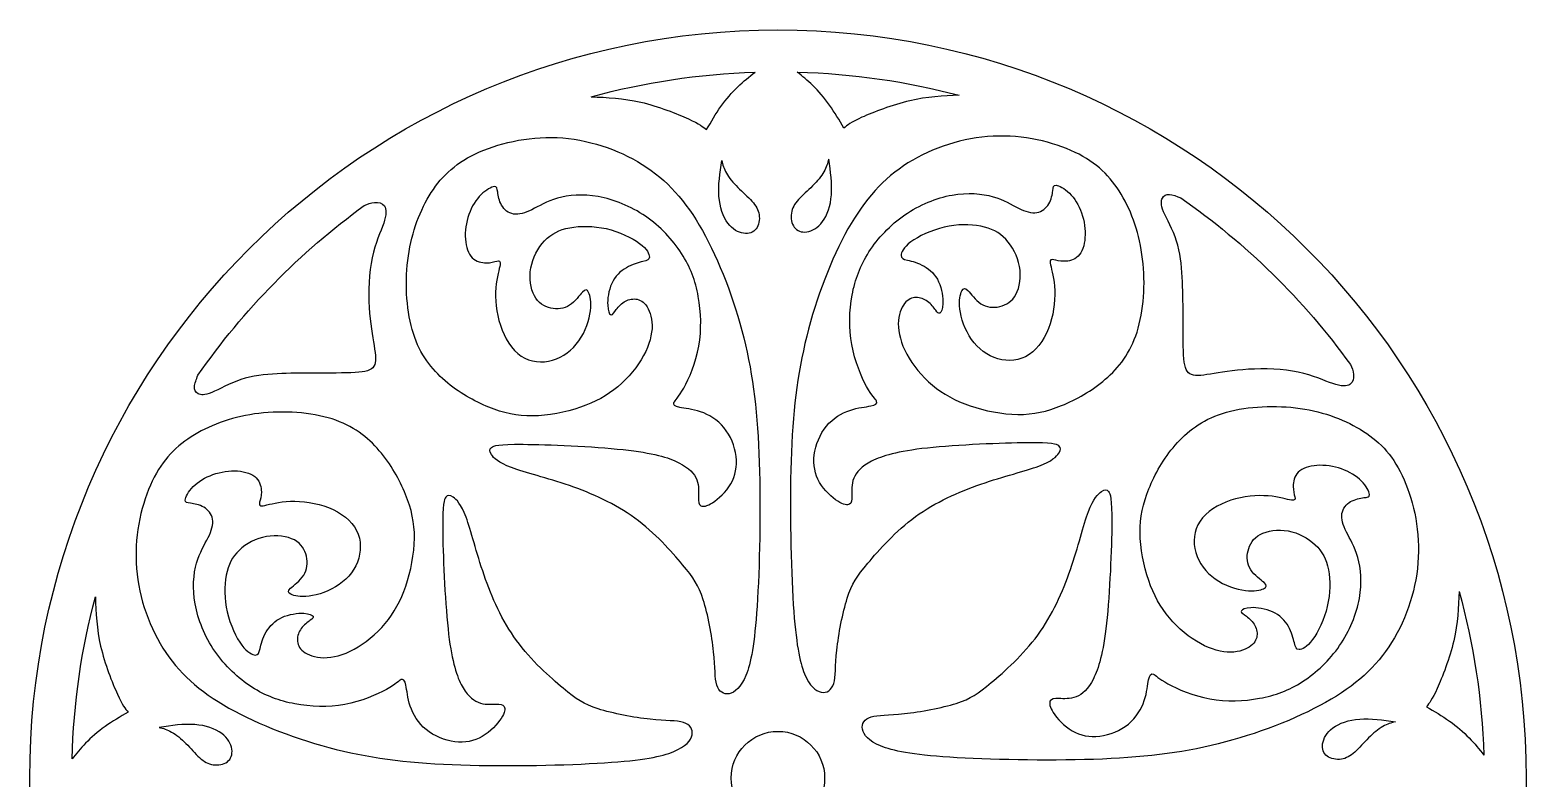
# Model space of a CAD drawing. Extents: x -53 to 59, y -75 to 56.
# Drawn here: x -53.4 to 59.3, y 0 to 56.4 of the extents above; entities that cross this region are included whole.
import ezdxf

# ---------------------------------------------------------------- set-up
doc = ezdxf.new("R2010")
doc.units = 0
doc.header["$MEASUREMENT"] = 0
doc.layers.add('LAYER_1', color=7, linetype='CONTINUOUS')

msp = doc.modelspace()

# ---------------------------------------------------------------- linework, layer by layer
at = {"layer": 'LAYER_1'}
for major_axis in [(0, 56.38), (0, 3.52)]:
    msp.add_ellipse((2.94, 0), major_axis=major_axis, ratio=1, dxfattribs=at)
for points in [[(-11.13, 51.34), (-7.18, 52.42), (-3.04, 53.05), (1.22, 53.19)], [(4.39, 53.2), (8.6, 53.09), (12.68, 52.48), (16.59, 51.45)], [(-40.77, 30.35), (-37.34, 35.29), (-33.09, 39.61), (-28.23, 43.14)], [(33.3, 43.72), (38.23, 40.29), (42.56, 36.04), (46.08, 31.17)], [(-50.25, 1.44), (-50.14, 5.65), (-49.54, 9.74), (-48.5, 13.65)], [(54.28, 14.07), (55.36, 10.12), (56, 5.99), (56.13, 1.73)]]:
    msp.add_open_spline(points, degree=3, dxfattribs=at)
for points, knots in [([(-11.13, 51.34), (-9.92, 51.29), (-8.72, 51.23), (-7.4, 50.93), (-7.4, 50.93), (-6.08, 50.62), (-4.65, 50.06), (-3.8, 49.67), (-3.8, 49.67), (-2.96, 49.29), (-2.7, 49.07), (-2.44, 48.86), (-2.44, 48.86), (-2.09, 49.46), (-1.75, 50.05), (-1.36, 50.6), (-1.36, 50.6), (-0.96, 51.15), (-0.52, 51.66), (-0.09, 52.08), (-0.09, 52.08), (0.35, 52.51), (0.78, 52.85), (1.22, 53.19)], [0, 0, 0, 0, 0.142857, 0.142857, 0.142857, 0.142857, 0.285714, 0.285714, 0.285714, 0.285714, 0.428571, 0.428571, 0.428571, 0.428571, 0.571429, 0.571429, 0.571429, 0.571429, 0.714286, 0.714286, 0.714286, 0.714286, 1, 1, 1, 1]), ([(16.59, 51.45), (15.39, 51.4), (14.19, 51.35), (12.87, 51.04), (12.87, 51.04), (11.55, 50.73), (10.12, 50.17), (9.27, 49.79), (9.27, 49.79), (8.42, 49.4), (8.17, 49.19), (7.91, 48.98), (7.91, 48.98), (7.56, 49.57), (7.22, 50.16), (6.82, 50.71), (6.82, 50.71), (6.43, 51.26), (5.99, 51.77), (5.58, 52.18), (5.58, 52.18), (5.16, 52.59), (4.78, 52.89), (4.39, 53.2)], [0, 0, 0, 0, 0.142857, 0.142857, 0.142857, 0.142857, 0.285714, 0.285714, 0.285714, 0.285714, 0.428571, 0.428571, 0.428571, 0.428571, 0.571429, 0.571429, 0.571429, 0.571429, 0.714286, 0.714286, 0.714286, 0.714286, 1, 1, 1, 1]), ([(1.37, 12.96), (1.56, 15.84), (1.65, 20.17), (1.53, 23.78), (1.53, 23.78), (1.42, 27.39), (1.09, 30.27), (0.36, 33.18), (0.36, 33.18), (-0.36, 36.08), (-1.49, 39.01), (-2.75, 41.26), (-2.75, 41.26), (-4.02, 43.51), (-5.43, 45.08), (-7.28, 46.24), (-7.28, 46.24), (-9.13, 47.4), (-11.42, 48.15), (-13.7, 48.26), (-13.7, 48.26), (-15.97, 48.36), (-18.22, 47.82), (-19.86, 47.04), (-19.86, 47.04), (-21.5, 46.25), (-22.53, 45.22), (-23.34, 43.87), (-23.34, 43.87), (-24.15, 42.53), (-24.73, 40.86), (-24.95, 39), (-24.95, 39), (-25.18, 37.14), (-25.04, 35.08), (-24.53, 33.49), (-24.53, 33.49), (-24.03, 31.91), (-23.16, 30.81), (-22.14, 29.93), (-22.14, 29.93), (-21.12, 29.05), (-19.95, 28.4), (-18.85, 27.95), (-18.85, 27.95), (-17.75, 27.51), (-16.72, 27.27), (-15.55, 27.29), (-15.55, 27.29), (-14.38, 27.3), (-13.06, 27.55), (-11.95, 27.94), (-11.95, 27.94), (-10.84, 28.32), (-9.92, 28.82), (-9.12, 29.49), (-9.12, 29.49), (-8.32, 30.17), (-7.63, 31.01), (-7.18, 31.83), (-7.18, 31.83), (-6.74, 32.65), (-6.54, 33.45), (-6.54, 34.12), (-6.54, 34.12), (-6.55, 34.78), (-6.76, 35.32), (-7.02, 35.65), (-7.02, 35.65), (-7.28, 35.98), (-7.58, 36.1), (-7.89, 36.1), (-7.89, 36.1), (-8.19, 36.11), (-8.49, 36), (-8.75, 35.81), (-8.75, 35.81), (-9.01, 35.61), (-9.22, 35.33), (-9.36, 35.15), (-9.36, 35.15), (-9.5, 34.96), (-9.57, 34.86), (-9.67, 34.92), (-9.67, 34.92), (-9.76, 34.98), (-9.88, 35.19), (-9.89, 35.63), (-9.89, 35.63), (-9.91, 36.07), (-9.83, 36.74), (-9.58, 37.27), (-9.58, 37.27), (-9.34, 37.81), (-8.93, 38.2), (-8.48, 38.46), (-8.48, 38.46), (-8.04, 38.72), (-7.56, 38.84), (-7.24, 38.92), (-7.24, 38.92), (-6.91, 39), (-6.75, 39.05), (-6.75, 39.26), (-6.75, 39.26), (-6.75, 39.48), (-6.91, 39.87), (-7.48, 40.29), (-7.48, 40.29), (-8.05, 40.71), (-9.02, 41.17), (-10, 41.4), (-10, 41.4), (-10.98, 41.62), (-11.96, 41.62), (-12.75, 41.47), (-12.75, 41.47), (-13.54, 41.32), (-14.14, 41.02), (-14.64, 40.49), (-14.64, 40.49), (-15.14, 39.96), (-15.54, 39.21), (-15.68, 38.44), (-15.68, 38.44), (-15.82, 37.67), (-15.7, 36.87), (-15.41, 36.34), (-15.41, 36.34), (-15.13, 35.8), (-14.67, 35.53), (-14.18, 35.42), (-14.18, 35.42), (-13.7, 35.31), (-13.18, 35.36), (-12.76, 35.63), (-12.76, 35.63), (-12.34, 35.9), (-12.01, 36.39), (-11.79, 36.62), (-11.79, 36.62), (-11.56, 36.86), (-11.45, 36.83), (-11.33, 36.59), (-11.33, 36.59), (-11.21, 36.35), (-11.1, 35.9), (-11.18, 35.22), (-11.18, 35.22), (-11.27, 34.55), (-11.56, 33.66), (-12.06, 32.95), (-12.06, 32.95), (-12.56, 32.24), (-13.26, 31.71), (-14.05, 31.49), (-14.05, 31.49), (-14.83, 31.26), (-15.7, 31.33), (-16.41, 31.8), (-16.41, 31.8), (-17.12, 32.28), (-17.67, 33.15), (-17.98, 34.12), (-17.98, 34.12), (-18.3, 35.08), (-18.38, 36.12), (-18.32, 36.94), (-18.32, 36.94), (-18.25, 37.77), (-18.04, 38.38), (-18, 38.68), (-18, 38.68), (-17.95, 38.99), (-18.07, 38.99), (-18.25, 38.95), (-18.25, 38.95), (-18.44, 38.91), (-18.7, 38.82), (-19.04, 38.82), (-19.04, 38.82), (-19.38, 38.82), (-19.8, 38.91), (-20.1, 39.21), (-20.1, 39.21), (-20.4, 39.5), (-20.57, 40.02), (-20.61, 40.61), (-20.61, 40.61), (-20.66, 41.2), (-20.56, 41.87), (-20.35, 42.47), (-20.35, 42.47), (-20.14, 43.07), (-19.81, 43.59), (-19.44, 43.96), (-19.44, 43.96), (-19.06, 44.33), (-18.64, 44.54), (-18.43, 44.57), (-18.43, 44.57), (-18.22, 44.59), (-18.22, 44.42), (-18.18, 44.15), (-18.18, 44.15), (-18.15, 43.87), (-18.08, 43.49), (-17.88, 43.16), (-17.88, 43.16), (-17.69, 42.83), (-17.37, 42.56), (-16.98, 42.5), (-16.98, 42.5), (-16.59, 42.43), (-16.12, 42.57), (-15.6, 42.83), (-15.6, 42.83), (-15.08, 43.09), (-14.5, 43.46), (-13.68, 43.7), (-13.68, 43.7), (-12.85, 43.93), (-11.77, 44.03), (-10.6, 43.82), (-10.6, 43.82), (-9.42, 43.6), (-8.14, 43.09), (-7.04, 42.33), (-7.04, 42.33), (-5.93, 41.57), (-4.99, 40.56), (-4.33, 39.53), (-4.33, 39.53), (-3.67, 38.51), (-3.28, 37.47), (-3.06, 36.29), (-3.06, 36.29), (-2.85, 35.11), (-2.8, 33.8), (-3.03, 32.55), (-3.03, 32.55), (-3.26, 31.29), (-3.76, 30.1), (-4.15, 29.39), (-4.15, 29.39), (-4.55, 28.68), (-4.83, 28.46), (-4.9, 28.29), (-4.9, 28.29), (-4.97, 28.12), (-4.83, 28), (-4.46, 27.92), (-4.46, 27.92), (-4.1, 27.85), (-3.52, 27.81), (-2.89, 27.6), (-2.89, 27.6), (-2.27, 27.39), (-1.62, 27), (-1.13, 26.41), (-1.13, 26.41), (-0.63, 25.81), (-0.31, 25), (-0.21, 24.24), (-0.21, 24.24), (-0.12, 23.49), (-0.26, 22.79), (-0.62, 22.17), (-0.62, 22.17), (-0.97, 21.56), (-1.55, 21.03), (-1.98, 20.75), (-1.98, 20.75), (-2.41, 20.47), (-2.71, 20.43), (-2.87, 20.52), (-2.87, 20.52), (-3.02, 20.61), (-3.05, 20.82), (-3.04, 21.17), (-3.04, 21.17), (-3.04, 21.52), (-3, 22.01), (-3.18, 22.48), (-3.18, 22.48), (-3.36, 22.94), (-3.76, 23.37), (-4.53, 23.76), (-4.53, 23.76), (-5.31, 24.16), (-6.46, 24.51), (-8.73, 24.75), (-8.73, 24.75), (-11, 25), (-14.4, 25.14), (-16.27, 25.15), (-16.27, 25.15), (-18.14, 25.16), (-18.48, 25.05), (-18.65, 24.91), (-18.65, 24.91), (-18.82, 24.78), (-18.82, 24.63), (-18.65, 24.37), (-18.65, 24.37), (-18.48, 24.12), (-18.14, 23.77), (-17.13, 23.4), (-17.13, 23.4), (-16.13, 23.02), (-14.47, 22.62), (-12.77, 22.04), (-12.77, 22.04), (-11.07, 21.45), (-9.34, 20.68), (-7.84, 19.58), (-7.84, 19.58), (-6.34, 18.49), (-5.07, 17.07), (-4.25, 16.08), (-4.25, 16.08), (-3.42, 15.09), (-3.04, 14.53), (-2.69, 13.44), (-2.69, 13.44), (-2.34, 12.35), (-2.04, 10.73), (-1.91, 9.52), (-1.91, 9.52), (-1.78, 8.32), (-1.83, 7.52), (-1.67, 7.01), (-1.67, 7.01), (-1.51, 6.5), (-1.15, 6.28), (-0.73, 6.36), (-0.73, 6.36), (-0.32, 6.44), (0.15, 6.83), (0.53, 7.74), (0.53, 7.74), (0.9, 8.65), (1.18, 10.08), (1.37, 12.96)], [0, 0, 0, 0, 0.011494, 0.011494, 0.011494, 0.011494, 0.022989, 0.022989, 0.022989, 0.022989, 0.034483, 0.034483, 0.034483, 0.034483, 0.045977, 0.045977, 0.045977, 0.045977, 0.057471, 0.057471, 0.057471, 0.057471, 0.068966, 0.068966, 0.068966, 0.068966, 0.08046, 0.08046, 0.08046, 0.08046, 0.091954, 0.091954, 0.091954, 0.091954, 0.103448, 0.103448, 0.103448, 0.103448, 0.114943, 0.114943, 0.114943, 0.114943, 0.126437, 0.126437, 0.126437, 0.126437, 0.137931, 0.137931, 0.137931, 0.137931, 0.149425, 0.149425, 0.149425, 0.149425, 0.16092, 0.16092, 0.16092, 0.16092, 0.172414, 0.172414, 0.172414, 0.172414, 0.183908, 0.183908, 0.183908, 0.183908, 0.195402, 0.195402, 0.195402, 0.195402, 0.206897, 0.206897, 0.206897, 0.206897, 0.218391, 0.218391, 0.218391, 0.218391, 0.229885, 0.229885, 0.229885, 0.229885, 0.241379, 0.241379, 0.241379, 0.241379, 0.252874, 0.252874, 0.252874, 0.252874, 0.264368, 0.264368, 0.264368, 0.264368, 0.275862, 0.275862, 0.275862, 0.275862, 0.287356, 0.287356, 0.287356, 0.287356, 0.298851, 0.298851, 0.298851, 0.298851, 0.310345, 0.310345, 0.310345, 0.310345, 0.321839, 0.321839, 0.321839, 0.321839, 0.333333, 0.333333, 0.333333, 0.333333, 0.344828, 0.344828, 0.344828, 0.344828, 0.356322, 0.356322, 0.356322, 0.356322, 0.367816, 0.367816, 0.367816, 0.367816, 0.37931, 0.37931, 0.37931, 0.37931, 0.390805, 0.390805, 0.390805, 0.390805, 0.402299, 0.402299, 0.402299, 0.402299, 0.413793, 0.413793, 0.413793, 0.413793, 0.425287, 0.425287, 0.425287, 0.425287, 0.436782, 0.436782, 0.436782, 0.436782, 0.448276, 0.448276, 0.448276, 0.448276, 0.45977, 0.45977, 0.45977, 0.45977, 0.471264, 0.471264, 0.471264, 0.471264, 0.482759, 0.482759, 0.482759, 0.482759, 0.494253, 0.494253, 0.494253, 0.494253, 0.505747, 0.505747, 0.505747, 0.505747, 0.517241, 0.517241, 0.517241, 0.517241, 0.528736, 0.528736, 0.528736, 0.528736, 0.54023, 0.54023, 0.54023, 0.54023, 0.551724, 0.551724, 0.551724, 0.551724, 0.563218, 0.563218, 0.563218, 0.563218, 0.574713, 0.574713, 0.574713, 0.574713, 0.586207, 0.586207, 0.586207, 0.586207, 0.597701, 0.597701, 0.597701, 0.597701, 0.609195, 0.609195, 0.609195, 0.609195, 0.62069, 0.62069, 0.62069, 0.62069, 0.632184, 0.632184, 0.632184, 0.632184, 0.643678, 0.643678, 0.643678, 0.643678, 0.655172, 0.655172, 0.655172, 0.655172, 0.666667, 0.666667, 0.666667, 0.666667, 0.678161, 0.678161, 0.678161, 0.678161, 0.689655, 0.689655, 0.689655, 0.689655, 0.701149, 0.701149, 0.701149, 0.701149, 0.712644, 0.712644, 0.712644, 0.712644, 0.724138, 0.724138, 0.724138, 0.724138, 0.735632, 0.735632, 0.735632, 0.735632, 0.747126, 0.747126, 0.747126, 0.747126, 0.758621, 0.758621, 0.758621, 0.758621, 0.770115, 0.770115, 0.770115, 0.770115, 0.781609, 0.781609, 0.781609, 0.781609, 0.793103, 0.793103, 0.793103, 0.793103, 0.804598, 0.804598, 0.804598, 0.804598, 0.816092, 0.816092, 0.816092, 0.816092, 0.827586, 0.827586, 0.827586, 0.827586, 0.83908, 0.83908, 0.83908, 0.83908, 0.850575, 0.850575, 0.850575, 0.850575, 0.862069, 0.862069, 0.862069, 0.862069, 0.873563, 0.873563, 0.873563, 0.873563, 0.885057, 0.885057, 0.885057, 0.885057, 0.896552, 0.896552, 0.896552, 0.896552, 0.908046, 0.908046, 0.908046, 0.908046, 0.91954, 0.91954, 0.91954, 0.91954, 0.931034, 0.931034, 0.931034, 0.931034, 0.942529, 0.942529, 0.942529, 0.942529, 0.954023, 0.954023, 0.954023, 0.954023, 0.965517, 0.965517, 0.965517, 0.965517, 0.977011, 0.977011, 0.977011, 0.977011, 1, 1, 1, 1]), ([(4.1, 13.07), (3.91, 15.95), (3.82, 20.29), (3.93, 23.9), (3.93, 23.9), (4.05, 27.5), (4.38, 30.39), (5.11, 33.29), (5.11, 33.29), (5.83, 36.2), (6.96, 39.13), (8.22, 41.38), (8.22, 41.38), (9.49, 43.62), (10.89, 45.19), (12.74, 46.35), (12.74, 46.35), (14.6, 47.51), (16.89, 48.26), (19.16, 48.37), (19.16, 48.37), (21.44, 48.47), (23.69, 47.94), (25.33, 47.15), (25.33, 47.15), (26.97, 46.37), (28, 45.33), (28.81, 43.99), (28.81, 43.99), (29.62, 42.64), (30.2, 40.98), (30.42, 39.11), (30.42, 39.11), (30.65, 37.25), (30.51, 35.19), (30, 33.61), (30, 33.61), (29.5, 32.03), (28.63, 30.92), (27.61, 30.05), (27.61, 30.05), (26.59, 29.17), (25.42, 28.51), (24.32, 28.07), (24.32, 28.07), (23.22, 27.62), (22.19, 27.39), (21.02, 27.4), (21.02, 27.4), (19.84, 27.41), (18.53, 27.67), (17.42, 28.05), (17.42, 28.05), (16.31, 28.43), (15.39, 28.93), (14.59, 29.61), (14.59, 29.61), (13.79, 30.28), (13.1, 31.12), (12.65, 31.94), (12.65, 31.94), (12.21, 32.76), (12.01, 33.56), (12.01, 34.23), (12.01, 34.23), (12.02, 34.9), (12.23, 35.44), (12.49, 35.76), (12.49, 35.76), (12.74, 36.09), (13.05, 36.21), (13.35, 36.21), (13.35, 36.21), (13.66, 36.22), (13.96, 36.11), (14.22, 35.92), (14.22, 35.92), (14.48, 35.73), (14.69, 35.45), (14.83, 35.26), (14.83, 35.26), (14.97, 35.07), (15.04, 34.98), (15.13, 35.04), (15.13, 35.04), (15.23, 35.1), (15.35, 35.31), (15.36, 35.75), (15.36, 35.75), (15.38, 36.18), (15.3, 36.85), (15.05, 37.39), (15.05, 37.39), (14.81, 37.92), (14.4, 38.32), (13.95, 38.57), (13.95, 38.57), (13.51, 38.83), (13.03, 38.95), (12.7, 39.03), (12.7, 39.03), (12.38, 39.11), (12.22, 39.16), (12.22, 39.38), (12.22, 39.38), (12.22, 39.59), (12.38, 39.98), (12.95, 40.4), (12.95, 40.4), (13.52, 40.82), (14.49, 41.28), (15.47, 41.51), (15.47, 41.51), (16.45, 41.74), (17.43, 41.74), (18.22, 41.59), (18.22, 41.59), (19.01, 41.43), (19.61, 41.13), (20.11, 40.6), (20.11, 40.6), (20.61, 40.07), (21, 39.32), (21.14, 38.55), (21.14, 38.55), (21.29, 37.78), (21.17, 36.98), (20.88, 36.45), (20.88, 36.45), (20.59, 35.92), (20.14, 35.65), (19.65, 35.53), (19.65, 35.53), (19.17, 35.42), (18.65, 35.47), (18.23, 35.74), (18.23, 35.74), (17.81, 36.01), (17.48, 36.5), (17.26, 36.74), (17.26, 36.74), (17.03, 36.97), (16.92, 36.95), (16.8, 36.71), (16.8, 36.71), (16.68, 36.47), (16.56, 36.01), (16.65, 35.34), (16.65, 35.34), (16.74, 34.66), (17.03, 33.77), (17.53, 33.06), (17.53, 33.06), (18.03, 32.35), (18.73, 31.83), (19.52, 31.6), (19.52, 31.6), (20.3, 31.37), (21.17, 31.44), (21.88, 31.91), (21.88, 31.91), (22.59, 32.39), (23.14, 33.27), (23.45, 34.23), (23.45, 34.23), (23.77, 35.19), (23.85, 36.23), (23.79, 37.06), (23.79, 37.06), (23.72, 37.88), (23.51, 38.49), (23.46, 38.8), (23.46, 38.8), (23.42, 39.1), (23.53, 39.1), (23.72, 39.06), (23.72, 39.06), (23.91, 39.02), (24.17, 38.94), (24.51, 38.94), (24.51, 38.94), (24.85, 38.94), (25.27, 39.02), (25.57, 39.32), (25.57, 39.32), (25.87, 39.62), (26.04, 40.13), (26.08, 40.72), (26.08, 40.72), (26.12, 41.32), (26.03, 41.98), (25.82, 42.58), (25.82, 42.58), (25.61, 43.18), (25.28, 43.71), (24.91, 44.08), (24.91, 44.08), (24.53, 44.44), (24.11, 44.66), (23.9, 44.68), (23.9, 44.68), (23.69, 44.7), (23.69, 44.54), (23.65, 44.26), (23.65, 44.26), (23.62, 43.99), (23.55, 43.6), (23.35, 43.27), (23.35, 43.27), (23.16, 42.94), (22.84, 42.68), (22.45, 42.61), (22.45, 42.61), (22.06, 42.55), (21.59, 42.69), (21.07, 42.94), (21.07, 42.94), (20.55, 43.2), (19.97, 43.58), (19.15, 43.81), (19.15, 43.81), (18.32, 44.05), (17.24, 44.14), (16.07, 43.93), (16.07, 43.93), (14.89, 43.72), (13.61, 43.2), (12.5, 42.44), (12.5, 42.44), (11.4, 41.68), (10.46, 40.67), (9.8, 39.65), (9.8, 39.65), (9.14, 38.62), (8.75, 37.58), (8.53, 36.4), (8.53, 36.4), (8.32, 35.22), (8.27, 33.91), (8.5, 32.66), (8.5, 32.66), (8.73, 31.41), (9.23, 30.21), (9.62, 29.5), (9.62, 29.5), (10.02, 28.79), (10.3, 28.57), (10.37, 28.4), (10.37, 28.4), (10.44, 28.23), (10.3, 28.11), (9.93, 28.04), (9.93, 28.04), (9.57, 27.96), (8.98, 27.93), (8.36, 27.71), (8.36, 27.71), (7.74, 27.5), (7.09, 27.12), (6.59, 26.52), (6.59, 26.52), (6.1, 25.92), (5.77, 25.11), (5.68, 24.36), (5.68, 24.36), (5.59, 23.6), (5.73, 22.9), (6.08, 22.28), (6.08, 22.28), (6.44, 21.67), (7.02, 21.14), (7.45, 20.86), (7.45, 20.86), (7.88, 20.58), (8.18, 20.54), (8.33, 20.63), (8.33, 20.63), (8.49, 20.72), (8.52, 20.93), (8.51, 21.28), (8.51, 21.28), (8.5, 21.63), (8.47, 22.13), (8.65, 22.59), (8.65, 22.59), (8.83, 23.05), (9.23, 23.49), (10, 23.88), (10, 23.88), (10.78, 24.27), (11.92, 24.62), (14.2, 24.87), (14.2, 24.87), (16.47, 25.11), (19.87, 25.25), (21.74, 25.27), (21.74, 25.27), (23.6, 25.28), (23.94, 25.16), (24.11, 25.03), (24.11, 25.03), (24.28, 24.89), (24.28, 24.74), (24.11, 24.49), (24.11, 24.49), (23.94, 24.24), (23.6, 23.88), (22.6, 23.51), (22.6, 23.51), (21.6, 23.13), (19.94, 22.74), (18.24, 22.15), (18.24, 22.15), (16.54, 21.56), (14.81, 20.79), (13.31, 19.7), (13.31, 19.7), (11.81, 18.6), (10.54, 17.18), (9.72, 16.19), (9.72, 16.19), (8.89, 15.2), (8.5, 14.64), (8.16, 13.55), (8.16, 13.55), (7.81, 12.46), (7.51, 10.84), (7.38, 9.64), (7.38, 9.64), (7.25, 8.43), (7.3, 7.63), (7.14, 7.12), (7.14, 7.12), (6.98, 6.62), (6.62, 6.39), (6.2, 6.47), (6.2, 6.47), (5.79, 6.56), (5.32, 6.94), (4.94, 7.85), (4.94, 7.85), (4.57, 8.76), (4.29, 10.19), (4.1, 13.07)], [0, 0, 0, 0, 0.011494, 0.011494, 0.011494, 0.011494, 0.022989, 0.022989, 0.022989, 0.022989, 0.034483, 0.034483, 0.034483, 0.034483, 0.045977, 0.045977, 0.045977, 0.045977, 0.057471, 0.057471, 0.057471, 0.057471, 0.068966, 0.068966, 0.068966, 0.068966, 0.08046, 0.08046, 0.08046, 0.08046, 0.091954, 0.091954, 0.091954, 0.091954, 0.103448, 0.103448, 0.103448, 0.103448, 0.114943, 0.114943, 0.114943, 0.114943, 0.126437, 0.126437, 0.126437, 0.126437, 0.137931, 0.137931, 0.137931, 0.137931, 0.149425, 0.149425, 0.149425, 0.149425, 0.16092, 0.16092, 0.16092, 0.16092, 0.172414, 0.172414, 0.172414, 0.172414, 0.183908, 0.183908, 0.183908, 0.183908, 0.195402, 0.195402, 0.195402, 0.195402, 0.206897, 0.206897, 0.206897, 0.206897, 0.218391, 0.218391, 0.218391, 0.218391, 0.229885, 0.229885, 0.229885, 0.229885, 0.241379, 0.241379, 0.241379, 0.241379, 0.252874, 0.252874, 0.252874, 0.252874, 0.264368, 0.264368, 0.264368, 0.264368, 0.275862, 0.275862, 0.275862, 0.275862, 0.287356, 0.287356, 0.287356, 0.287356, 0.298851, 0.298851, 0.298851, 0.298851, 0.310345, 0.310345, 0.310345, 0.310345, 0.321839, 0.321839, 0.321839, 0.321839, 0.333333, 0.333333, 0.333333, 0.333333, 0.344828, 0.344828, 0.344828, 0.344828, 0.356322, 0.356322, 0.356322, 0.356322, 0.367816, 0.367816, 0.367816, 0.367816, 0.37931, 0.37931, 0.37931, 0.37931, 0.390805, 0.390805, 0.390805, 0.390805, 0.402299, 0.402299, 0.402299, 0.402299, 0.413793, 0.413793, 0.413793, 0.413793, 0.425287, 0.425287, 0.425287, 0.425287, 0.436782, 0.436782, 0.436782, 0.436782, 0.448276, 0.448276, 0.448276, 0.448276, 0.45977, 0.45977, 0.45977, 0.45977, 0.471264, 0.471264, 0.471264, 0.471264, 0.482759, 0.482759, 0.482759, 0.482759, 0.494253, 0.494253, 0.494253, 0.494253, 0.505747, 0.505747, 0.505747, 0.505747, 0.517241, 0.517241, 0.517241, 0.517241, 0.528736, 0.528736, 0.528736, 0.528736, 0.54023, 0.54023, 0.54023, 0.54023, 0.551724, 0.551724, 0.551724, 0.551724, 0.563218, 0.563218, 0.563218, 0.563218, 0.574713, 0.574713, 0.574713, 0.574713, 0.586207, 0.586207, 0.586207, 0.586207, 0.597701, 0.597701, 0.597701, 0.597701, 0.609195, 0.609195, 0.609195, 0.609195, 0.62069, 0.62069, 0.62069, 0.62069, 0.632184, 0.632184, 0.632184, 0.632184, 0.643678, 0.643678, 0.643678, 0.643678, 0.655172, 0.655172, 0.655172, 0.655172, 0.666667, 0.666667, 0.666667, 0.666667, 0.678161, 0.678161, 0.678161, 0.678161, 0.689655, 0.689655, 0.689655, 0.689655, 0.701149, 0.701149, 0.701149, 0.701149, 0.712644, 0.712644, 0.712644, 0.712644, 0.724138, 0.724138, 0.724138, 0.724138, 0.735632, 0.735632, 0.735632, 0.735632, 0.747126, 0.747126, 0.747126, 0.747126, 0.758621, 0.758621, 0.758621, 0.758621, 0.770115, 0.770115, 0.770115, 0.770115, 0.781609, 0.781609, 0.781609, 0.781609, 0.793103, 0.793103, 0.793103, 0.793103, 0.804598, 0.804598, 0.804598, 0.804598, 0.816092, 0.816092, 0.816092, 0.816092, 0.827586, 0.827586, 0.827586, 0.827586, 0.83908, 0.83908, 0.83908, 0.83908, 0.850575, 0.850575, 0.850575, 0.850575, 0.862069, 0.862069, 0.862069, 0.862069, 0.873563, 0.873563, 0.873563, 0.873563, 0.885057, 0.885057, 0.885057, 0.885057, 0.896552, 0.896552, 0.896552, 0.896552, 0.908046, 0.908046, 0.908046, 0.908046, 0.91954, 0.91954, 0.91954, 0.91954, 0.931034, 0.931034, 0.931034, 0.931034, 0.942529, 0.942529, 0.942529, 0.942529, 0.954023, 0.954023, 0.954023, 0.954023, 0.965517, 0.965517, 0.965517, 0.965517, 0.977011, 0.977011, 0.977011, 0.977011, 1, 1, 1, 1]), ([(-1.3, 46.53), (-1.43, 45.6), (-1.57, 44.66), (-1.51, 43.84), (-1.51, 43.84), (-1.44, 43.01), (-1.19, 42.29), (-0.83, 41.81), (-0.83, 41.81), (-0.48, 41.34), (-0.04, 41.1), (0.35, 41.05), (0.35, 41.05), (0.75, 40.99), (1.09, 41.11), (1.29, 41.39), (1.29, 41.39), (1.5, 41.66), (1.58, 42.08), (1.52, 42.45), (1.52, 42.45), (1.47, 42.82), (1.28, 43.15), (0.98, 43.48), (0.98, 43.48), (0.68, 43.81), (0.27, 44.15), (-0.08, 44.51), (-0.08, 44.51), (-0.44, 44.86), (-0.75, 45.24), (-0.94, 45.58), (-0.94, 45.58), (-1.13, 45.92), (-1.22, 46.22), (-1.3, 46.53)], [0, 0, 0, 0, 0.1, 0.1, 0.1, 0.1, 0.2, 0.2, 0.2, 0.2, 0.3, 0.3, 0.3, 0.3, 0.4, 0.4, 0.4, 0.4, 0.5, 0.5, 0.5, 0.5, 0.6, 0.6, 0.6, 0.6, 0.7, 0.7, 0.7, 0.7, 0.8, 0.8, 0.8, 0.8, 1, 1, 1, 1]), ([(6.77, 46.64), (6.9, 45.71), (7.04, 44.78), (6.97, 43.95), (6.97, 43.95), (6.91, 43.13), (6.65, 42.4), (6.3, 41.93), (6.3, 41.93), (5.95, 41.45), (5.51, 41.22), (5.11, 41.16), (5.11, 41.16), (4.72, 41.1), (4.38, 41.23), (4.17, 41.5), (4.17, 41.5), (3.97, 41.77), (3.89, 42.19), (3.95, 42.57), (3.95, 42.57), (4, 42.94), (4.19, 43.26), (4.49, 43.59), (4.49, 43.59), (4.79, 43.92), (5.2, 44.26), (5.55, 44.62), (5.55, 44.62), (5.91, 44.98), (6.22, 45.35), (6.41, 45.69), (6.41, 45.69), (6.6, 46.03), (6.68, 46.34), (6.77, 46.64)], [0, 0, 0, 0, 0.1, 0.1, 0.1, 0.1, 0.2, 0.2, 0.2, 0.2, 0.3, 0.3, 0.3, 0.3, 0.4, 0.4, 0.4, 0.4, 0.5, 0.5, 0.5, 0.5, 0.6, 0.6, 0.6, 0.6, 0.7, 0.7, 0.7, 0.7, 0.8, 0.8, 0.8, 0.8, 1, 1, 1, 1]), ([(46.08, 31.17), (46.19, 30.93), (46.29, 30.69), (46.32, 30.41), (46.32, 30.41), (46.34, 30.13), (46.29, 29.81), (46.05, 29.66), (46.05, 29.66), (45.81, 29.5), (45.38, 29.51), (44.75, 29.72), (44.75, 29.72), (44.12, 29.93), (43.28, 30.36), (42.15, 30.59), (42.15, 30.59), (41.02, 30.82), (39.6, 30.87), (38.41, 30.8), (38.41, 30.8), (37.22, 30.74), (36.26, 30.55), (35.53, 30.44), (35.53, 30.44), (34.8, 30.32), (34.29, 30.27), (33.98, 30.46), (33.98, 30.46), (33.67, 30.65), (33.56, 31.08), (33.51, 31.88), (33.51, 31.88), (33.46, 32.68), (33.47, 33.83), (33.47, 34.87), (33.47, 34.87), (33.47, 35.91), (33.46, 36.82), (33.4, 37.75), (33.4, 37.75), (33.35, 38.67), (33.26, 39.61), (32.98, 40.47), (32.98, 40.47), (32.7, 41.34), (32.23, 42.13), (32, 42.67), (32, 42.67), (31.78, 43.21), (31.81, 43.51), (31.91, 43.7), (31.91, 43.7), (32.01, 43.89), (32.19, 43.99), (32.44, 43.97), (32.44, 43.97), (32.68, 43.96), (32.99, 43.84), (33.3, 43.72)], [0, 0, 0, 0, 0.0625, 0.0625, 0.0625, 0.0625, 0.125, 0.125, 0.125, 0.125, 0.1875, 0.1875, 0.1875, 0.1875, 0.25, 0.25, 0.25, 0.25, 0.3125, 0.3125, 0.3125, 0.3125, 0.375, 0.375, 0.375, 0.375, 0.4375, 0.4375, 0.4375, 0.4375, 0.5, 0.5, 0.5, 0.5, 0.5625, 0.5625, 0.5625, 0.5625, 0.625, 0.625, 0.625, 0.625, 0.6875, 0.6875, 0.6875, 0.6875, 0.75, 0.75, 0.75, 0.75, 0.8125, 0.8125, 0.8125, 0.8125, 0.875, 0.875, 0.875, 0.875, 1, 1, 1, 1]), ([(-28.23, 43.14), (-27.98, 43.24), (-27.74, 43.35), (-27.46, 43.37), (-27.46, 43.37), (-27.18, 43.4), (-26.87, 43.35), (-26.71, 43.11), (-26.71, 43.11), (-26.56, 42.87), (-26.56, 42.44), (-26.77, 41.81), (-26.77, 41.81), (-26.99, 41.17), (-27.41, 40.34), (-27.64, 39.21), (-27.64, 39.21), (-27.88, 38.07), (-27.93, 36.65), (-27.86, 35.46), (-27.86, 35.46), (-27.79, 34.27), (-27.61, 33.32), (-27.49, 32.59), (-27.49, 32.59), (-27.38, 31.85), (-27.32, 31.34), (-27.51, 31.03), (-27.51, 31.03), (-27.7, 30.72), (-28.14, 30.61), (-28.93, 30.56), (-28.93, 30.56), (-29.73, 30.51), (-30.89, 30.52), (-31.93, 30.52), (-31.93, 30.52), (-32.96, 30.52), (-33.88, 30.51), (-34.8, 30.46), (-34.8, 30.46), (-35.73, 30.41), (-36.67, 30.31), (-37.53, 30.03), (-37.53, 30.03), (-38.39, 29.75), (-39.18, 29.28), (-39.73, 29.06), (-39.73, 29.06), (-40.27, 28.84), (-40.56, 28.86), (-40.75, 28.96), (-40.75, 28.96), (-40.95, 29.07), (-41.04, 29.25), (-41.03, 29.49), (-41.03, 29.49), (-41.01, 29.74), (-40.89, 30.04), (-40.77, 30.35)], [0, 0, 0, 0, 0.0625, 0.0625, 0.0625, 0.0625, 0.125, 0.125, 0.125, 0.125, 0.1875, 0.1875, 0.1875, 0.1875, 0.25, 0.25, 0.25, 0.25, 0.3125, 0.3125, 0.3125, 0.3125, 0.375, 0.375, 0.375, 0.375, 0.4375, 0.4375, 0.4375, 0.4375, 0.5, 0.5, 0.5, 0.5, 0.5625, 0.5625, 0.5625, 0.5625, 0.625, 0.625, 0.625, 0.625, 0.6875, 0.6875, 0.6875, 0.6875, 0.75, 0.75, 0.75, 0.75, 0.8125, 0.8125, 0.8125, 0.8125, 0.875, 0.875, 0.875, 0.875, 1, 1, 1, 1]), ([(-10.13, 1.15), (-13.01, 0.97), (-17.34, 0.87), (-20.95, 0.99), (-20.95, 0.99), (-24.56, 1.11), (-27.44, 1.44), (-30.35, 2.16), (-30.35, 2.16), (-33.25, 2.89), (-36.18, 4.01), (-38.43, 5.28), (-38.43, 5.28), (-40.68, 6.54), (-42.25, 7.95), (-43.41, 9.8), (-43.41, 9.8), (-44.57, 11.65), (-45.32, 13.95), (-45.42, 16.22), (-45.42, 16.22), (-45.53, 18.49), (-44.99, 20.74), (-44.21, 22.38), (-44.21, 22.38), (-43.42, 24.02), (-42.39, 25.05), (-41.04, 25.86), (-41.04, 25.86), (-39.7, 26.67), (-38.03, 27.26), (-36.17, 27.48), (-36.17, 27.48), (-34.31, 27.7), (-32.24, 27.56), (-30.66, 27.06), (-30.66, 27.06), (-29.08, 26.55), (-27.98, 25.69), (-27.1, 24.67), (-27.1, 24.67), (-26.22, 23.65), (-25.57, 22.48), (-25.12, 21.37), (-25.12, 21.37), (-24.68, 20.27), (-24.44, 19.24), (-24.45, 18.07), (-24.45, 18.07), (-24.47, 16.9), (-24.72, 15.59), (-25.1, 14.47), (-25.1, 14.47), (-25.48, 13.36), (-25.99, 12.45), (-26.66, 11.65), (-26.66, 11.65), (-27.34, 10.84), (-28.18, 10.15), (-29, 9.71), (-29, 9.71), (-29.82, 9.26), (-30.62, 9.06), (-31.28, 9.07), (-31.28, 9.07), (-31.95, 9.07), (-32.49, 9.28), (-32.82, 9.54), (-32.82, 9.54), (-33.15, 9.8), (-33.26, 10.1), (-33.27, 10.41), (-33.27, 10.41), (-33.28, 10.71), (-33.17, 11.02), (-32.98, 11.28), (-32.98, 11.28), (-32.78, 11.53), (-32.5, 11.74), (-32.31, 11.89), (-32.31, 11.89), (-32.13, 12.03), (-32.03, 12.1), (-32.09, 12.19), (-32.09, 12.19), (-32.15, 12.28), (-32.36, 12.4), (-32.8, 12.42), (-32.8, 12.42), (-33.24, 12.44), (-33.91, 12.35), (-34.44, 12.11), (-34.44, 12.11), (-34.97, 11.86), (-35.37, 11.45), (-35.63, 11.01), (-35.63, 11.01), (-35.89, 10.56), (-36.01, 10.08), (-36.09, 9.76), (-36.09, 9.76), (-36.17, 9.44), (-36.22, 9.27), (-36.43, 9.27), (-36.43, 9.27), (-36.65, 9.27), (-37.04, 9.44), (-37.46, 10.01), (-37.46, 10.01), (-37.88, 10.57), (-38.34, 11.55), (-38.56, 12.52), (-38.56, 12.52), (-38.79, 13.5), (-38.79, 14.49), (-38.64, 15.28), (-38.64, 15.28), (-38.49, 16.07), (-38.18, 16.67), (-37.66, 17.16), (-37.66, 17.16), (-37.13, 17.66), (-36.38, 18.06), (-35.61, 18.2), (-35.61, 18.2), (-34.83, 18.34), (-34.04, 18.22), (-33.5, 17.94), (-33.5, 17.94), (-32.97, 17.65), (-32.7, 17.19), (-32.59, 16.71), (-32.59, 16.71), (-32.48, 16.22), (-32.53, 15.7), (-32.8, 15.28), (-32.8, 15.28), (-33.06, 14.86), (-33.56, 14.53), (-33.79, 14.31), (-33.79, 14.31), (-34.03, 14.09), (-34, 13.97), (-33.76, 13.85), (-33.76, 13.85), (-33.52, 13.74), (-33.06, 13.62), (-32.39, 13.71), (-32.39, 13.71), (-31.72, 13.79), (-30.83, 14.09), (-30.12, 14.59), (-30.12, 14.59), (-29.41, 15.08), (-28.88, 15.79), (-28.65, 16.57), (-28.65, 16.57), (-28.43, 17.36), (-28.5, 18.22), (-28.97, 18.93), (-28.97, 18.93), (-29.44, 19.64), (-30.32, 20.19), (-31.28, 20.51), (-31.28, 20.51), (-32.24, 20.82), (-33.29, 20.91), (-34.11, 20.84), (-34.11, 20.84), (-34.94, 20.78), (-35.55, 20.57), (-35.85, 20.52), (-35.85, 20.52), (-36.16, 20.47), (-36.16, 20.59), (-36.12, 20.78), (-36.12, 20.78), (-36.08, 20.96), (-35.99, 21.22), (-35.99, 21.56), (-35.99, 21.56), (-35.99, 21.9), (-36.08, 22.32), (-36.37, 22.62), (-36.37, 22.62), (-36.67, 22.92), (-37.19, 23.1), (-37.78, 23.14), (-37.78, 23.14), (-38.37, 23.18), (-39.04, 23.09), (-39.64, 22.87), (-39.64, 22.87), (-40.23, 22.66), (-40.76, 22.34), (-41.13, 21.96), (-41.13, 21.96), (-41.5, 21.59), (-41.71, 21.16), (-41.73, 20.95), (-41.73, 20.95), (-41.76, 20.74), (-41.59, 20.74), (-41.32, 20.71), (-41.32, 20.71), (-41.04, 20.67), (-40.66, 20.6), (-40.33, 20.41), (-40.33, 20.41), (-40, 20.22), (-39.73, 19.9), (-39.67, 19.51), (-39.67, 19.51), (-39.6, 19.11), (-39.74, 18.65), (-40, 18.12), (-40, 18.12), (-40.26, 17.6), (-40.63, 17.03), (-40.87, 16.2), (-40.87, 16.2), (-41.1, 15.38), (-41.2, 14.3), (-40.98, 13.12), (-40.98, 13.12), (-40.77, 11.94), (-40.26, 10.67), (-39.5, 9.56), (-39.5, 9.56), (-38.73, 8.45), (-37.73, 7.52), (-36.7, 6.85), (-36.7, 6.85), (-35.68, 6.19), (-34.63, 5.81), (-33.46, 5.59), (-33.46, 5.59), (-32.28, 5.37), (-30.97, 5.32), (-29.71, 5.55), (-29.71, 5.55), (-28.46, 5.78), (-27.27, 6.29), (-26.56, 6.68), (-26.56, 6.68), (-25.85, 7.07), (-25.62, 7.35), (-25.46, 7.42), (-25.46, 7.42), (-25.29, 7.49), (-25.17, 7.35), (-25.09, 6.99), (-25.09, 6.99), (-25.02, 6.63), (-24.98, 6.04), (-24.77, 5.42), (-24.77, 5.42), (-24.56, 4.8), (-24.17, 4.14), (-23.57, 3.65), (-23.57, 3.65), (-22.98, 3.16), (-22.17, 2.83), (-21.41, 2.74), (-21.41, 2.74), (-20.66, 2.64), (-19.95, 2.78), (-19.34, 3.14), (-19.34, 3.14), (-18.72, 3.5), (-18.2, 4.07), (-17.92, 4.5), (-17.92, 4.5), (-17.64, 4.94), (-17.6, 5.23), (-17.69, 5.39), (-17.69, 5.39), (-17.78, 5.55), (-17.99, 5.57), (-18.34, 5.56), (-18.34, 5.56), (-18.69, 5.56), (-19.18, 5.52), (-19.64, 5.71), (-19.64, 5.71), (-20.11, 5.89), (-20.54, 6.29), (-20.93, 7.06), (-20.93, 7.06), (-21.33, 7.83), (-21.68, 8.98), (-21.92, 11.25), (-21.92, 11.25), (-22.17, 13.53), (-22.31, 16.92), (-22.32, 18.79), (-22.32, 18.79), (-22.33, 20.66), (-22.22, 21), (-22.08, 21.17), (-22.08, 21.17), (-21.95, 21.34), (-21.79, 21.34), (-21.54, 21.17), (-21.54, 21.17), (-21.29, 21), (-20.94, 20.66), (-20.56, 19.66), (-20.56, 19.66), (-20.19, 18.66), (-19.79, 16.99), (-19.2, 15.29), (-19.2, 15.29), (-18.62, 13.6), (-17.85, 11.86), (-16.75, 10.36), (-16.75, 10.36), (-15.66, 8.86), (-14.24, 7.6), (-13.25, 6.77), (-13.25, 6.77), (-12.26, 5.95), (-11.7, 5.56), (-10.61, 5.21), (-10.61, 5.21), (-9.52, 4.87), (-7.9, 4.56), (-6.69, 4.43), (-6.69, 4.43), (-5.49, 4.31), (-4.69, 4.35), (-4.18, 4.19), (-4.18, 4.19), (-3.67, 4.04), (-3.45, 3.67), (-3.53, 3.26), (-3.53, 3.26), (-3.61, 2.84), (-4, 2.37), (-4.91, 2), (-4.91, 2), (-5.81, 1.62), (-7.24, 1.34), (-10.13, 1.15)], [0, 0, 0, 0, 0.011494, 0.011494, 0.011494, 0.011494, 0.022989, 0.022989, 0.022989, 0.022989, 0.034483, 0.034483, 0.034483, 0.034483, 0.045977, 0.045977, 0.045977, 0.045977, 0.057471, 0.057471, 0.057471, 0.057471, 0.068966, 0.068966, 0.068966, 0.068966, 0.08046, 0.08046, 0.08046, 0.08046, 0.091954, 0.091954, 0.091954, 0.091954, 0.103448, 0.103448, 0.103448, 0.103448, 0.114943, 0.114943, 0.114943, 0.114943, 0.126437, 0.126437, 0.126437, 0.126437, 0.137931, 0.137931, 0.137931, 0.137931, 0.149425, 0.149425, 0.149425, 0.149425, 0.16092, 0.16092, 0.16092, 0.16092, 0.172414, 0.172414, 0.172414, 0.172414, 0.183908, 0.183908, 0.183908, 0.183908, 0.195402, 0.195402, 0.195402, 0.195402, 0.206897, 0.206897, 0.206897, 0.206897, 0.218391, 0.218391, 0.218391, 0.218391, 0.229885, 0.229885, 0.229885, 0.229885, 0.241379, 0.241379, 0.241379, 0.241379, 0.252874, 0.252874, 0.252874, 0.252874, 0.264368, 0.264368, 0.264368, 0.264368, 0.275862, 0.275862, 0.275862, 0.275862, 0.287356, 0.287356, 0.287356, 0.287356, 0.298851, 0.298851, 0.298851, 0.298851, 0.310345, 0.310345, 0.310345, 0.310345, 0.321839, 0.321839, 0.321839, 0.321839, 0.333333, 0.333333, 0.333333, 0.333333, 0.344828, 0.344828, 0.344828, 0.344828, 0.356322, 0.356322, 0.356322, 0.356322, 0.367816, 0.367816, 0.367816, 0.367816, 0.37931, 0.37931, 0.37931, 0.37931, 0.390805, 0.390805, 0.390805, 0.390805, 0.402299, 0.402299, 0.402299, 0.402299, 0.413793, 0.413793, 0.413793, 0.413793, 0.425287, 0.425287, 0.425287, 0.425287, 0.436782, 0.436782, 0.436782, 0.436782, 0.448276, 0.448276, 0.448276, 0.448276, 0.45977, 0.45977, 0.45977, 0.45977, 0.471264, 0.471264, 0.471264, 0.471264, 0.482759, 0.482759, 0.482759, 0.482759, 0.494253, 0.494253, 0.494253, 0.494253, 0.505747, 0.505747, 0.505747, 0.505747, 0.517241, 0.517241, 0.517241, 0.517241, 0.528736, 0.528736, 0.528736, 0.528736, 0.54023, 0.54023, 0.54023, 0.54023, 0.551724, 0.551724, 0.551724, 0.551724, 0.563218, 0.563218, 0.563218, 0.563218, 0.574713, 0.574713, 0.574713, 0.574713, 0.586207, 0.586207, 0.586207, 0.586207, 0.597701, 0.597701, 0.597701, 0.597701, 0.609195, 0.609195, 0.609195, 0.609195, 0.62069, 0.62069, 0.62069, 0.62069, 0.632184, 0.632184, 0.632184, 0.632184, 0.643678, 0.643678, 0.643678, 0.643678, 0.655172, 0.655172, 0.655172, 0.655172, 0.666667, 0.666667, 0.666667, 0.666667, 0.678161, 0.678161, 0.678161, 0.678161, 0.689655, 0.689655, 0.689655, 0.689655, 0.701149, 0.701149, 0.701149, 0.701149, 0.712644, 0.712644, 0.712644, 0.712644, 0.724138, 0.724138, 0.724138, 0.724138, 0.735632, 0.735632, 0.735632, 0.735632, 0.747126, 0.747126, 0.747126, 0.747126, 0.758621, 0.758621, 0.758621, 0.758621, 0.770115, 0.770115, 0.770115, 0.770115, 0.781609, 0.781609, 0.781609, 0.781609, 0.793103, 0.793103, 0.793103, 0.793103, 0.804598, 0.804598, 0.804598, 0.804598, 0.816092, 0.816092, 0.816092, 0.816092, 0.827586, 0.827586, 0.827586, 0.827586, 0.83908, 0.83908, 0.83908, 0.83908, 0.850575, 0.850575, 0.850575, 0.850575, 0.862069, 0.862069, 0.862069, 0.862069, 0.873563, 0.873563, 0.873563, 0.873563, 0.885057, 0.885057, 0.885057, 0.885057, 0.896552, 0.896552, 0.896552, 0.896552, 0.908046, 0.908046, 0.908046, 0.908046, 0.91954, 0.91954, 0.91954, 0.91954, 0.931034, 0.931034, 0.931034, 0.931034, 0.942529, 0.942529, 0.942529, 0.942529, 0.954023, 0.954023, 0.954023, 0.954023, 0.965517, 0.965517, 0.965517, 0.965517, 0.977011, 0.977011, 0.977011, 0.977011, 1, 1, 1, 1]), ([(15.9, 1.57), (18.78, 1.39), (23.12, 1.29), (26.73, 1.41), (26.73, 1.41), (30.34, 1.53), (33.22, 1.86), (36.12, 2.58), (36.12, 2.58), (39.03, 3.31), (41.96, 4.43), (44.21, 5.7), (44.21, 5.7), (46.46, 6.96), (48.03, 8.37), (49.19, 10.22), (49.19, 10.22), (50.35, 12.07), (51.1, 14.37), (51.2, 16.64), (51.2, 16.64), (51.31, 18.91), (50.77, 21.16), (49.98, 22.8), (49.98, 22.8), (49.2, 24.44), (48.17, 25.47), (46.82, 26.28), (46.82, 26.28), (45.47, 27.09), (43.81, 27.68), (41.95, 27.9), (41.95, 27.9), (40.08, 28.12), (38.02, 27.98), (36.44, 27.48), (36.44, 27.48), (34.86, 26.97), (33.76, 26.11), (32.88, 25.09), (32.88, 25.09), (32, 24.07), (31.34, 22.9), (30.9, 21.8), (30.9, 21.8), (30.45, 20.69), (30.22, 19.66), (30.23, 18.49), (30.23, 18.49), (30.24, 17.32), (30.5, 16.01), (30.88, 14.9), (30.88, 14.9), (31.26, 13.78), (31.76, 12.87), (32.44, 12.07), (32.44, 12.07), (33.11, 11.26), (33.96, 10.57), (34.78, 10.13), (34.78, 10.13), (35.6, 9.68), (36.39, 9.48), (37.06, 9.49), (37.06, 9.49), (37.73, 9.49), (38.27, 9.71), (38.59, 9.96), (38.59, 9.96), (38.92, 10.22), (39.04, 10.53), (39.05, 10.83), (39.05, 10.83), (39.05, 11.13), (38.95, 11.44), (38.75, 11.7), (38.75, 11.7), (38.56, 11.95), (38.28, 12.17), (38.09, 12.31), (38.09, 12.31), (37.9, 12.45), (37.81, 12.52), (37.87, 12.61), (37.87, 12.61), (37.93, 12.7), (38.14, 12.82), (38.58, 12.84), (38.58, 12.84), (39.02, 12.86), (39.68, 12.77), (40.22, 12.53), (40.22, 12.53), (40.75, 12.28), (41.15, 11.87), (41.41, 11.43), (41.41, 11.43), (41.66, 10.98), (41.78, 10.5), (41.86, 10.18), (41.86, 10.18), (41.95, 9.86), (41.99, 9.69), (42.21, 9.69), (42.21, 9.69), (42.43, 9.69), (42.81, 9.86), (43.23, 10.43), (43.23, 10.43), (43.66, 10.99), (44.11, 11.97), (44.34, 12.94), (44.34, 12.94), (44.57, 13.92), (44.57, 14.91), (44.42, 15.7), (44.42, 15.7), (44.27, 16.49), (43.96, 17.09), (43.43, 17.58), (43.43, 17.58), (42.91, 18.08), (42.16, 18.48), (41.38, 18.62), (41.38, 18.62), (40.61, 18.76), (39.81, 18.64), (39.28, 18.36), (39.28, 18.36), (38.75, 18.07), (38.48, 17.61), (38.37, 17.13), (38.37, 17.13), (38.25, 16.64), (38.3, 16.13), (38.57, 15.7), (38.57, 15.7), (38.84, 15.28), (39.33, 14.95), (39.57, 14.73), (39.57, 14.73), (39.8, 14.51), (39.78, 14.39), (39.54, 14.27), (39.54, 14.27), (39.3, 14.16), (38.84, 14.04), (38.17, 14.13), (38.17, 14.13), (37.49, 14.22), (36.6, 14.51), (35.89, 15.01), (35.89, 15.01), (35.19, 15.5), (34.66, 16.21), (34.43, 16.99), (34.43, 16.99), (34.2, 17.78), (34.27, 18.64), (34.75, 19.35), (34.75, 19.35), (35.22, 20.06), (36.1, 20.61), (37.06, 20.93), (37.06, 20.93), (38.02, 21.25), (39.06, 21.33), (39.89, 21.26), (39.89, 21.26), (40.72, 21.2), (41.32, 20.99), (41.63, 20.94), (41.63, 20.94), (41.93, 20.89), (41.93, 21.01), (41.89, 21.2), (41.89, 21.2), (41.85, 21.39), (41.77, 21.64), (41.77, 21.98), (41.77, 21.98), (41.77, 22.32), (41.85, 22.74), (42.15, 23.04), (42.15, 23.04), (42.45, 23.34), (42.96, 23.52), (43.56, 23.56), (43.56, 23.56), (44.15, 23.6), (44.82, 23.51), (45.41, 23.3), (45.41, 23.3), (46.01, 23.08), (46.54, 22.76), (46.91, 22.38), (46.91, 22.38), (47.28, 22.01), (47.49, 21.58), (47.51, 21.37), (47.51, 21.37), (47.53, 21.16), (47.37, 21.16), (47.09, 21.13), (47.09, 21.13), (46.82, 21.09), (46.43, 21.02), (46.1, 20.83), (46.1, 20.83), (45.78, 20.64), (45.51, 20.32), (45.44, 19.93), (45.44, 19.93), (45.38, 19.53), (45.52, 19.07), (45.78, 18.54), (45.78, 18.54), (46.03, 18.02), (46.41, 17.45), (46.64, 16.62), (46.64, 16.62), (46.88, 15.8), (46.97, 14.72), (46.76, 13.54), (46.76, 13.54), (46.55, 12.36), (46.03, 11.09), (45.27, 9.98), (45.27, 9.98), (44.51, 8.87), (43.5, 7.94), (42.48, 7.27), (42.48, 7.27), (41.45, 6.61), (40.41, 6.23), (39.23, 6.01), (39.23, 6.01), (38.06, 5.79), (36.74, 5.75), (35.49, 5.97), (35.49, 5.97), (34.24, 6.2), (33.04, 6.71), (32.33, 7.1), (32.33, 7.1), (31.62, 7.49), (31.4, 7.77), (31.23, 7.84), (31.23, 7.84), (31.06, 7.91), (30.94, 7.77), (30.87, 7.41), (30.87, 7.41), (30.79, 7.05), (30.76, 6.46), (30.55, 5.84), (30.55, 5.84), (30.34, 5.22), (29.95, 4.56), (29.35, 4.07), (29.35, 4.07), (28.75, 3.58), (27.95, 3.25), (27.19, 3.16), (27.19, 3.16), (26.43, 3.06), (25.73, 3.2), (25.12, 3.56), (25.12, 3.56), (24.5, 3.92), (23.97, 4.49), (23.69, 4.93), (23.69, 4.93), (23.41, 5.36), (23.38, 5.65), (23.46, 5.81), (23.46, 5.81), (23.55, 5.97), (23.76, 5.99), (24.11, 5.99), (24.11, 5.99), (24.47, 5.98), (24.96, 5.94), (25.42, 6.13), (25.42, 6.13), (25.88, 6.31), (26.32, 6.71), (26.71, 7.48), (26.71, 7.48), (27.1, 8.25), (27.45, 9.4), (27.7, 11.67), (27.7, 11.67), (27.95, 13.95), (28.09, 17.34), (28.1, 19.21), (28.1, 19.21), (28.11, 21.08), (27.99, 21.42), (27.86, 21.59), (27.86, 21.59), (27.72, 21.76), (27.57, 21.76), (27.32, 21.59), (27.32, 21.59), (27.07, 21.42), (26.72, 21.08), (26.34, 20.08), (26.34, 20.08), (25.97, 19.08), (25.57, 17.41), (24.98, 15.72), (24.98, 15.72), (24.4, 14.02), (23.62, 12.28), (22.53, 10.78), (22.53, 10.78), (21.43, 9.28), (20.01, 8.02), (19.02, 7.19), (19.02, 7.19), (18.03, 6.37), (17.47, 5.98), (16.38, 5.63), (16.38, 5.63), (15.29, 5.29), (13.68, 4.98), (12.47, 4.86), (12.47, 4.86), (11.26, 4.73), (10.47, 4.77), (9.96, 4.62), (9.96, 4.62), (9.45, 4.46), (9.22, 4.09), (9.31, 3.68), (9.31, 3.68), (9.39, 3.26), (9.77, 2.79), (10.68, 2.42), (10.68, 2.42), (11.59, 2.04), (13.02, 1.76), (15.9, 1.57)], [0, 0, 0, 0, 0.011494, 0.011494, 0.011494, 0.011494, 0.022989, 0.022989, 0.022989, 0.022989, 0.034483, 0.034483, 0.034483, 0.034483, 0.045977, 0.045977, 0.045977, 0.045977, 0.057471, 0.057471, 0.057471, 0.057471, 0.068966, 0.068966, 0.068966, 0.068966, 0.08046, 0.08046, 0.08046, 0.08046, 0.091954, 0.091954, 0.091954, 0.091954, 0.103448, 0.103448, 0.103448, 0.103448, 0.114943, 0.114943, 0.114943, 0.114943, 0.126437, 0.126437, 0.126437, 0.126437, 0.137931, 0.137931, 0.137931, 0.137931, 0.149425, 0.149425, 0.149425, 0.149425, 0.16092, 0.16092, 0.16092, 0.16092, 0.172414, 0.172414, 0.172414, 0.172414, 0.183908, 0.183908, 0.183908, 0.183908, 0.195402, 0.195402, 0.195402, 0.195402, 0.206897, 0.206897, 0.206897, 0.206897, 0.218391, 0.218391, 0.218391, 0.218391, 0.229885, 0.229885, 0.229885, 0.229885, 0.241379, 0.241379, 0.241379, 0.241379, 0.252874, 0.252874, 0.252874, 0.252874, 0.264368, 0.264368, 0.264368, 0.264368, 0.275862, 0.275862, 0.275862, 0.275862, 0.287356, 0.287356, 0.287356, 0.287356, 0.298851, 0.298851, 0.298851, 0.298851, 0.310345, 0.310345, 0.310345, 0.310345, 0.321839, 0.321839, 0.321839, 0.321839, 0.333333, 0.333333, 0.333333, 0.333333, 0.344828, 0.344828, 0.344828, 0.344828, 0.356322, 0.356322, 0.356322, 0.356322, 0.367816, 0.367816, 0.367816, 0.367816, 0.37931, 0.37931, 0.37931, 0.37931, 0.390805, 0.390805, 0.390805, 0.390805, 0.402299, 0.402299, 0.402299, 0.402299, 0.413793, 0.413793, 0.413793, 0.413793, 0.425287, 0.425287, 0.425287, 0.425287, 0.436782, 0.436782, 0.436782, 0.436782, 0.448276, 0.448276, 0.448276, 0.448276, 0.45977, 0.45977, 0.45977, 0.45977, 0.471264, 0.471264, 0.471264, 0.471264, 0.482759, 0.482759, 0.482759, 0.482759, 0.494253, 0.494253, 0.494253, 0.494253, 0.505747, 0.505747, 0.505747, 0.505747, 0.517241, 0.517241, 0.517241, 0.517241, 0.528736, 0.528736, 0.528736, 0.528736, 0.54023, 0.54023, 0.54023, 0.54023, 0.551724, 0.551724, 0.551724, 0.551724, 0.563218, 0.563218, 0.563218, 0.563218, 0.574713, 0.574713, 0.574713, 0.574713, 0.586207, 0.586207, 0.586207, 0.586207, 0.597701, 0.597701, 0.597701, 0.597701, 0.609195, 0.609195, 0.609195, 0.609195, 0.62069, 0.62069, 0.62069, 0.62069, 0.632184, 0.632184, 0.632184, 0.632184, 0.643678, 0.643678, 0.643678, 0.643678, 0.655172, 0.655172, 0.655172, 0.655172, 0.666667, 0.666667, 0.666667, 0.666667, 0.678161, 0.678161, 0.678161, 0.678161, 0.689655, 0.689655, 0.689655, 0.689655, 0.701149, 0.701149, 0.701149, 0.701149, 0.712644, 0.712644, 0.712644, 0.712644, 0.724138, 0.724138, 0.724138, 0.724138, 0.735632, 0.735632, 0.735632, 0.735632, 0.747126, 0.747126, 0.747126, 0.747126, 0.758621, 0.758621, 0.758621, 0.758621, 0.770115, 0.770115, 0.770115, 0.770115, 0.781609, 0.781609, 0.781609, 0.781609, 0.793103, 0.793103, 0.793103, 0.793103, 0.804598, 0.804598, 0.804598, 0.804598, 0.816092, 0.816092, 0.816092, 0.816092, 0.827586, 0.827586, 0.827586, 0.827586, 0.83908, 0.83908, 0.83908, 0.83908, 0.850575, 0.850575, 0.850575, 0.850575, 0.862069, 0.862069, 0.862069, 0.862069, 0.873563, 0.873563, 0.873563, 0.873563, 0.885057, 0.885057, 0.885057, 0.885057, 0.896552, 0.896552, 0.896552, 0.896552, 0.908046, 0.908046, 0.908046, 0.908046, 0.91954, 0.91954, 0.91954, 0.91954, 0.931034, 0.931034, 0.931034, 0.931034, 0.942529, 0.942529, 0.942529, 0.942529, 0.954023, 0.954023, 0.954023, 0.954023, 0.965517, 0.965517, 0.965517, 0.965517, 0.977011, 0.977011, 0.977011, 0.977011, 1, 1, 1, 1]), ([(-48.5, 13.65), (-48.45, 12.45), (-48.4, 11.24), (-48.1, 9.93), (-48.1, 9.93), (-47.79, 8.61), (-47.23, 7.17), (-46.84, 6.33), (-46.84, 6.33), (-46.45, 5.48), (-46.24, 5.22), (-46.03, 4.96), (-46.03, 4.96), (-46.62, 4.62), (-47.22, 4.27), (-47.77, 3.88), (-47.77, 3.88), (-48.32, 3.49), (-48.83, 3.05), (-49.23, 2.63), (-49.23, 2.63), (-49.64, 2.22), (-49.95, 1.83), (-50.25, 1.44)], [0, 0, 0, 0, 0.142857, 0.142857, 0.142857, 0.142857, 0.285714, 0.285714, 0.285714, 0.285714, 0.428571, 0.428571, 0.428571, 0.428571, 0.571429, 0.571429, 0.571429, 0.571429, 0.714286, 0.714286, 0.714286, 0.714286, 1, 1, 1, 1]), ([(54.28, 14.07), (54.23, 12.87), (54.18, 11.67), (53.87, 10.35), (53.87, 10.35), (53.57, 9.03), (53, 7.59), (52.62, 6.75), (52.62, 6.75), (52.23, 5.9), (52.02, 5.64), (51.81, 5.38), (51.81, 5.38), (52.4, 5.04), (52.99, 4.69), (53.54, 4.3), (53.54, 4.3), (54.09, 3.91), (54.6, 3.47), (55.03, 3.03), (55.03, 3.03), (55.45, 2.6), (55.79, 2.16), (56.13, 1.73)], [0, 0, 0, 0, 0.142857, 0.142857, 0.142857, 0.142857, 0.285714, 0.285714, 0.285714, 0.285714, 0.428571, 0.428571, 0.428571, 0.428571, 0.571429, 0.571429, 0.571429, 0.571429, 0.714286, 0.714286, 0.714286, 0.714286, 1, 1, 1, 1]), ([(49.47, 4.24), (48.54, 4.38), (47.61, 4.51), (46.78, 4.45), (46.78, 4.45), (45.96, 4.39), (45.24, 4.13), (44.76, 3.78), (44.76, 3.78), (44.28, 3.43), (44.05, 2.98), (43.99, 2.59), (43.99, 2.59), (43.94, 2.2), (44.06, 1.86), (44.33, 1.65), (44.33, 1.65), (44.6, 1.44), (45.03, 1.37), (45.4, 1.42), (45.4, 1.42), (45.77, 1.48), (46.09, 1.66), (46.42, 1.96), (46.42, 1.96), (46.75, 2.26), (47.09, 2.67), (47.45, 3.03), (47.45, 3.03), (47.81, 3.39), (48.18, 3.69), (48.52, 3.88), (48.52, 3.88), (48.86, 4.08), (49.17, 4.16), (49.47, 4.24)], [0, 0, 0, 0, 0.1, 0.1, 0.1, 0.1, 0.2, 0.2, 0.2, 0.2, 0.3, 0.3, 0.3, 0.3, 0.4, 0.4, 0.4, 0.4, 0.5, 0.5, 0.5, 0.5, 0.6, 0.6, 0.6, 0.6, 0.7, 0.7, 0.7, 0.7, 0.8, 0.8, 0.8, 0.8, 1, 1, 1, 1]), ([(-43.69, 3.82), (-42.76, 3.96), (-41.83, 4.09), (-41.01, 4.03), (-41.01, 4.03), (-40.18, 3.97), (-39.46, 3.71), (-38.98, 3.36), (-38.98, 3.36), (-38.5, 3.01), (-38.27, 2.56), (-38.21, 2.17), (-38.21, 2.17), (-38.16, 1.78), (-38.28, 1.44), (-38.55, 1.23), (-38.55, 1.23), (-38.83, 1.02), (-39.25, 0.95), (-39.62, 1), (-39.62, 1), (-39.99, 1.06), (-40.32, 1.24), (-40.65, 1.54), (-40.65, 1.54), (-40.98, 1.84), (-41.32, 2.25), (-41.67, 2.61), (-41.67, 2.61), (-42.03, 2.97), (-42.41, 3.27), (-42.75, 3.46), (-42.75, 3.46), (-43.09, 3.66), (-43.39, 3.74), (-43.69, 3.82)], [0, 0, 0, 0, 0.1, 0.1, 0.1, 0.1, 0.2, 0.2, 0.2, 0.2, 0.3, 0.3, 0.3, 0.3, 0.4, 0.4, 0.4, 0.4, 0.5, 0.5, 0.5, 0.5, 0.6, 0.6, 0.6, 0.6, 0.7, 0.7, 0.7, 0.7, 0.8, 0.8, 0.8, 0.8, 1, 1, 1, 1])]:
    msp.add_open_spline(points, degree=3, knots=knots, dxfattribs=at)

doc.saveas('drawing.dxf')
